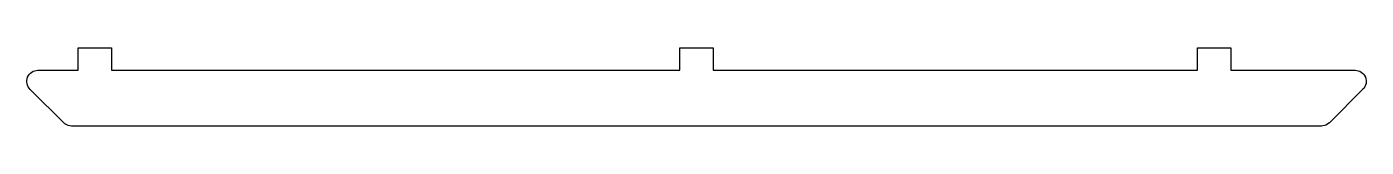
# Model space of a CAD drawing. Header units: millimetres. Extents: x -12 to 227, y -14 to 0.
import ezdxf

# ---------------------------------------------------------------- set-up
doc = ezdxf.new("R2010")
doc.units = ezdxf.units.MM
doc.layers.get('0').update_dxf_attribs({"lineweight": 25, "true_color": 0xffffff})

msp = doc.modelspace()

# ---------------------------------------------------------------- linework, layer by layer
msp.add_lwpolyline([(-10.16, -4), (-3, -4), (-3, 0), (3, 0), (3, -4), (104.5, -4), (104.5, 0), (110.5, 0), (110.5, -4), (197, -4), (197, 0), (203, 0), (203, -4), (225.17, -4, -0.668179), (226.59, -7.41), (220.59, -13.41), (219.94, -13.85), (219.17, -14), (-4.17, -14), (-4.78, -13.9), (-5.38, -13.6), (-11.57, -7.42, -0.668667), (-10.16, -4)], format="xyb")

doc.saveas('drawing.dxf')
